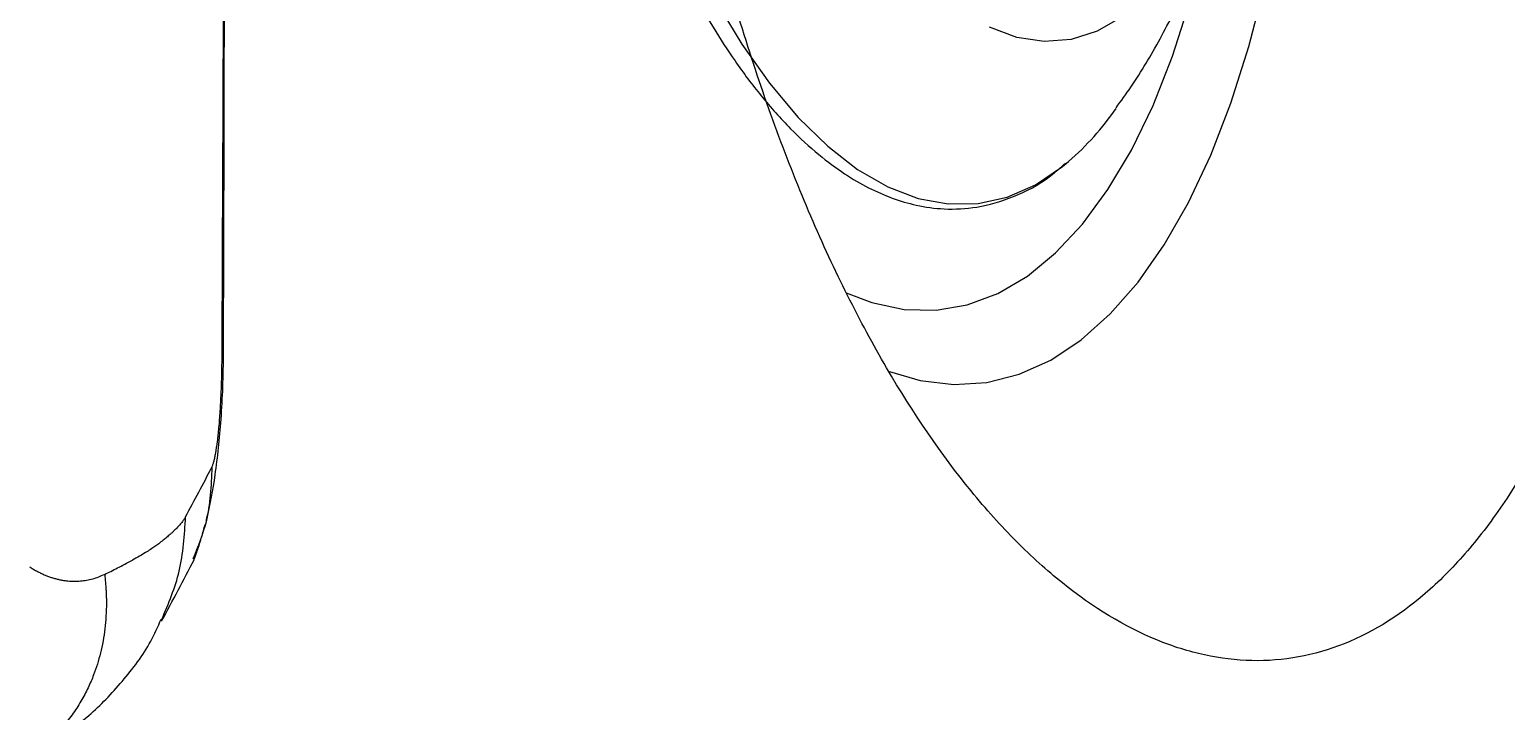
# Model space of a CAD drawing. Header units: inches. Extents: x -1 to 81, y -22 to 129.
# Drawn here: x 6.865 to 10.246, y 13.08 to 14.641 of the extents above; entities that cross this region are included whole.
import ezdxf

# ---------------------------------------------------------------- set-up
doc = ezdxf.new("R2010")
doc.units = ezdxf.units.IN
doc.header["$MEASUREMENT"] = 0
doc.layers.add('1', color=4, linetype='Continuous')

# ---------------------------------------------------------------- blocks, each defined once
blk = doc.blocks.new('2020 HS PILLOW')
at = {"layer": '1', "color": 2}
blk.add_line((5.8034, -0.0127), (5.8027, -0.0108), dxfattribs=at)
for points, knots in [([(5.8034, -0.0127), (5.5758, -0.0117), (5.1207, -0.0097), (4.4379, -0.0073), (3.7551, -0.0052), (3.0724, -0.0034), (2.3896, -0.0021), (1.7069, -0.001), (1.0241, -0.0003), (0.3414, 0), (-0.3414, 0), (-1.0241, -0.0003), (-1.7069, -0.001), (-2.3896, -0.0021), (-3.0724, -0.0034), (-3.7551, -0.0052), (-4.4379, -0.0073), (-5.1207, -0.0097), (-5.5758, -0.0117), (-5.8034, -0.0127)], [0, 0, 0, 0, 0.058824, 0.117648, 0.176472, 0.235295, 0.294119, 0.352942, 0.411765, 0.470588, 0.529412, 0.588235, 0.647058, 0.705881, 0.764705, 0.823528, 0.882352, 0.941176, 1, 1, 1, 1]), ([(5.8027, -0.0093), (4.0523, -0.005), (0.1838, 0.0045), (-3.6846, -0.0044), (-5.8027, -0.0093)], [0, 0, 0, 0, 0.452479, 1, 1, 1, 1]), ([(6.1885, -0.0492), (6.1855, -0.0484), (6.1549, -0.0401), (6.0816, -0.0268), (5.9794, -0.0157), (5.882, -0.0105), (5.8297, -0.0097), (5.8027, -0.0093)], [0, 0, 0, 0, 0.030763, 0.316842, 0.644882, 0.816686, 1, 1, 1, 1]), ([(6.067, -0.0362), (6.0663, -0.0359), (6.0649, -0.0352), (6.0623, -0.0341), (6.0594, -0.0331), (6.0561, -0.0321), (6.0524, -0.0311), (6.0484, -0.0301), (6.0441, -0.0291), (6.0393, -0.0282), (6.0285, -0.0261), (6.0091, -0.0232), (5.9768, -0.0197), (5.9394, -0.0168), (5.9057, -0.0151), (5.8791, -0.014), (5.8606, -0.0135), (5.8418, -0.0131), (5.8227, -0.0128), (5.8099, -0.0127), (5.8034, -0.0127)], [0, 0, 0, 0, 0.029153, 0.058134, 0.086978, 0.115718, 0.144392, 0.173033, 0.201679, 0.230364, 0.259125, 0.384793, 0.508272, 0.631196, 0.751677, 0.801642, 0.851147, 0.900501, 0.950016, 1, 1, 1, 1]), ([(6.067, -0.0362), (6.1092, -0.0379), (6.182, -0.0409), (6.2491, -0.0682), (6.2774, -0.0797)], [0, 0, 0, 0, 0.578974, 1, 1, 1, 1]), ([(6.2816, -0.0781), (6.2762, -0.0761), (6.2665, -0.0724), (6.2483, -0.0662), (6.2266, -0.0591), (6.2075, -0.0542), (6.1976, -0.0516)], [0, 0, 0, 0, 0.213766, 0.380662, 0.676501, 1, 1, 1, 1]), ([(6.1802, -0.0964), (6.1812, -0.0969), (6.1831, -0.098), (6.1862, -0.1), (6.1895, -0.1023), (6.1929, -0.1049), (6.1965, -0.1078), (6.2003, -0.1111), (6.2041, -0.1147), (6.2082, -0.1186), (6.2123, -0.1228), (6.2166, -0.1273), (6.2216, -0.1329), (6.2274, -0.1395), (6.2344, -0.148), (6.2413, -0.157), (6.2482, -0.1667), (6.2551, -0.1767), (6.2626, -0.1885), (6.2709, -0.2022), (6.2766, -0.2126), (6.2795, -0.2181)], [0, 0, 0, 0, 0.041363, 0.082794, 0.124315, 0.165946, 0.207707, 0.24961, 0.291671, 0.333906, 0.376328, 0.418938, 0.461737, 0.523475, 0.583383, 0.655331, 0.712067, 0.773227, 0.841567, 0.917123, 1, 1, 1, 1]), ([(6.4152, -0.1507), (6.3788, -0.1353), (6.3039, -0.1036), (6.2223, -0.0988), (6.1802, -0.0964)], [0, 0, 0, 0, 0.484915, 1, 1, 1, 1]), ([(6.419, -0.1512), (6.3955, -0.1385), (6.3485, -0.1131), (6.3018, -0.0889), (6.2784, -0.0768)], [0, 0, 0, 0, 0.499988, 1, 1, 1, 1]), ([(6.6843, -0.3849), (6.6686, -0.362), (6.6323, -0.3092), (6.5572, -0.2398), (6.4829, -0.182), (6.4317, -0.1596), (6.4146, -0.1521)], [0, 0, 0, 0, 0.230526, 0.532154, 0.843989, 1, 1, 1, 1]), ([(6.312, -0.2817), (6.3097, -0.2769), (6.305, -0.2671), (6.2972, -0.2517), (6.2887, -0.2353), (6.2827, -0.2239), (6.2795, -0.2181)], [0, 0, 0, 0, 0.223372, 0.464478, 0.723346, 1, 1, 1, 1]), ([(6.2946, -0.4535), (6.2963, -0.4509), (6.2996, -0.4458), (6.3041, -0.4379), (6.3082, -0.4301), (6.312, -0.4221), (6.3153, -0.4142), (6.3183, -0.4062), (6.3208, -0.3982), (6.323, -0.3902), (6.3248, -0.3821), (6.3261, -0.3739), (6.3273, -0.3637), (6.328, -0.3514), (6.3274, -0.337), (6.3256, -0.3229), (6.3224, -0.309), (6.318, -0.2952), (6.314, -0.2862), (6.312, -0.2817)], [0, 0, 0, 0, 0.047713, 0.095186, 0.142451, 0.189542, 0.236492, 0.283334, 0.330103, 0.376834, 0.423559, 0.470314, 0.517133, 0.600121, 0.681822, 0.762442, 0.842196, 0.921306, 1, 1, 1, 1]), ([(6.312, -0.2817), (6.316, -0.2812), (6.3238, -0.2803), (6.3353, -0.2793), (6.3464, -0.2785), (6.357, -0.278), (6.3671, -0.2777), (6.3841, -0.2775), (6.4073, -0.2782), (6.4461, -0.2817), (6.4917, -0.29), (6.5312, -0.3023), (6.5572, -0.3128), (6.5723, -0.3195), (6.5876, -0.3272), (6.6029, -0.3358), (6.6183, -0.3455), (6.6337, -0.3563), (6.6488, -0.3682), (6.6637, -0.3813), (6.6783, -0.3958), (6.6922, -0.4116), (6.7056, -0.4288), (6.7135, -0.441), (6.7176, -0.4473)], [0, 0, 0, 0, 0.023632, 0.046369, 0.068221, 0.089195, 0.1093, 0.128542, 0.191011, 0.249492, 0.36685, 0.47887, 0.513551, 0.54976, 0.58751, 0.626815, 0.667692, 0.71016, 0.75424, 0.799965, 0.847379, 0.896515, 0.947387, 1, 1, 1, 1])]:
    blk.add_open_spline(points, degree=3, knots=knots, dxfattribs=at)
blk.add_open_spline([(6.1802, -0.0964), (6.1425, -0.0759), (6.1047, -0.0559), (6.067, -0.0362)], degree=3, dxfattribs=at)
blk = doc.blocks.new('2026 PACE')
at = {"color": 8, "linetype": 'Continuous', "lineweight": 25, "flags": 128}
for points in [[(8.9346, 14.7084), (8.9954, 14.6077), (9.0588, 14.5179), (9.1245, 14.4398), (9.1919, 14.374), (9.2604, 14.3209), (9.3296, 14.281), (9.399, 14.2545), (9.468, 14.2417), (9.5361, 14.2427), (9.6027, 14.2574), (9.6674, 14.2857), (9.7297, 14.3275), (9.7435, 14.3389)], [(9.8663, 14.6699), (9.8087, 14.6373), (9.749, 14.6185), (9.6876, 14.6137), (9.6251, 14.623), (9.5622, 14.6463)]]:
    blk.add_lwpolyline(points, dxfattribs=at)
at = {"layer": '1', "color": 3, "linetype": 'Continuous', "lineweight": 25, "flags": 128}
for points in [[(9.3335, 13.8583), (9.4038, 13.8377), (9.4806, 13.8284), (9.5563, 13.8331), (9.6305, 13.8517), (9.7026, 13.8843), (9.7723, 13.9305), (9.839, 13.9901), (9.9025, 14.0627), (9.9621, 14.1478), (10.0177, 14.2449), (10.0688, 14.3534), (10.1151, 14.4726), (10.1563, 14.6018), (10.1921, 14.7401)], [(9.2342, 14.0384), (9.2931, 14.016), (9.3669, 14.0003), (9.4399, 13.9985), (9.5116, 14.0107), (9.5814, 14.0367), (9.649, 14.0764), (9.7138, 14.1295), (9.7754, 14.1957), (9.8333, 14.2744), (9.8873, 14.3652), (9.9368, 14.4674), (9.9816, 14.5804), (10.0214, 14.7033)]]:
    blk.add_lwpolyline(points, dxfattribs=at)
at = {"layer": '1', "color": 4, "linetype": 'Continuous', "lineweight": 25}
blk.add_arc((9.2926, 14.8537), 0.6844, 311.219, 324.8945, dxfattribs=at)
for points, knots in [([(9.8521, 14.4618), (9.8637, 14.4775), (9.9008, 14.5282), (9.9549, 14.6208), (10.0157, 14.7407), (10.0691, 14.8706), (10.1155, 15.0101), (10.1538, 15.1581), (10.1833, 15.3122), (10.2042, 15.4695), (10.2158, 15.6278), (10.2203, 15.7426), (10.2188, 15.8047), (10.2185, 15.8135)], [0, 0, 0, 0, 0.041895, 0.134863, 0.231586, 0.332739, 0.438425, 0.547699, 0.65837, 0.768103, 0.876069, 0.982259, 1, 1, 1, 1]), ([(8.7151, 15.1202), (8.7287, 15.0798), (8.762, 14.9807), (8.8207, 14.847), (8.8794, 14.731), (8.9315, 14.6415), (8.9819, 14.5642), (9.041, 14.4854), (9.1052, 14.4136), (9.1691, 14.3549), (9.2288, 14.3107), (9.285, 14.2778), (9.3397, 14.2538), (9.3978, 14.2368), (9.4626, 14.2281), (9.5375, 14.2321), (9.619, 14.2564), (9.6869, 14.2908), (9.7249, 14.3251), (9.736, 14.3351)], [0, 0, 0, 0, 0.056832, 0.139612, 0.209651, 0.253783, 0.305043, 0.363628, 0.42772, 0.487148, 0.540339, 0.589005, 0.636694, 0.684306, 0.740382, 0.807228, 0.884817, 0.966144, 1, 1, 1, 1])]:
    blk.add_open_spline(points, degree=3, knots=knots, dxfattribs=at)
at = {"layer": '1', "color": 3, "linetype": 'Continuous', "lineweight": 25}
blk.add_open_spline([(11.1946, 15.541), (11.1921, 15.3772), (11.184, 15.2166), (11.1666, 15.02), (11.1627, 14.981), (11.1543, 14.904), (11.1498, 14.866), (11.1352, 14.7533), (11.1241, 14.6801), (11.0867, 14.4659), (11.0564, 14.3304), (11.0114, 14.1706), (11.0021, 14.1392), (10.9828, 14.078), (10.9729, 14.0481), (10.9423, 13.9604), (10.9207, 13.9048), (10.8525, 13.7462), (10.8024, 13.6515), (10.7335, 13.5475), (10.7195, 13.5275), (10.691, 13.4893), (10.6766, 13.4711), (10.6326, 13.419), (10.6025, 13.3878), (10.5095, 13.3043), (10.4438, 13.2625), (10.34, 13.2211), (10.305, 13.2111), (10.2345, 13.1982), (10.1989, 13.1954), (10.1273, 13.1969), (10.0912, 13.2013), (10.0367, 13.2131), (10.0185, 13.2179), (9.982, 13.2293), (9.9636, 13.236), (9.872, 13.2736), (9.8, 13.3174), (9.6937, 13.4026), (9.6585, 13.4344), (9.6063, 13.4869), (9.5889, 13.5053), (9.5545, 13.5437), (9.5373, 13.5638), (9.4524, 13.6677), (9.3879, 13.7619), (9.2961, 13.9192), (9.2664, 13.9743), (9.223, 14.061), (9.2087, 14.0906), (9.1807, 14.1511), (9.1668, 14.1821), (9.0992, 14.3397), (9.0498, 14.4738), (8.9826, 14.6868), (8.9613, 14.7599), (8.9312, 14.8724), (8.9215, 14.9102), (8.9028, 14.9863), (8.8939, 15.0247), (8.8506, 15.2179), (8.8213, 15.3771), (8.7973, 15.541)], degree=3, knots=[0, 0, 0, 0, 0.0625, 0.0625, 0.078125, 0.078125, 0.09375, 0.09375, 0.125, 0.125, 0.1875, 0.1875, 0.203125, 0.203125, 0.21875, 0.21875, 0.25, 0.25, 0.3125, 0.3125, 0.328125, 0.328125, 0.34375, 0.34375, 0.375, 0.375, 0.4375, 0.4375, 0.46875, 0.46875, 0.5, 0.5, 0.53125, 0.53125, 0.546875, 0.546875, 0.5625, 0.5625, 0.625, 0.625, 0.65625, 0.65625, 0.671875, 0.671875, 0.6875, 0.6875, 0.75, 0.75, 0.78125, 0.78125, 0.796875, 0.796875, 0.8125, 0.8125, 0.875, 0.875, 0.90625, 0.90625, 0.921875, 0.921875, 0.9375, 0.9375, 1, 1, 1, 1], dxfattribs=at)
at = {"layer": '1', "color": 3, "rotation": 270}
blk.add_blockref('2020 HS PILLOW', (7.8181, 19.7057), dxfattribs=at)

msp = doc.modelspace()

# ---------------------------------------------------------------- block references
msp.add_blockref('2026 PACE', (-0.5, 0))

doc.saveas('drawing.dxf')
